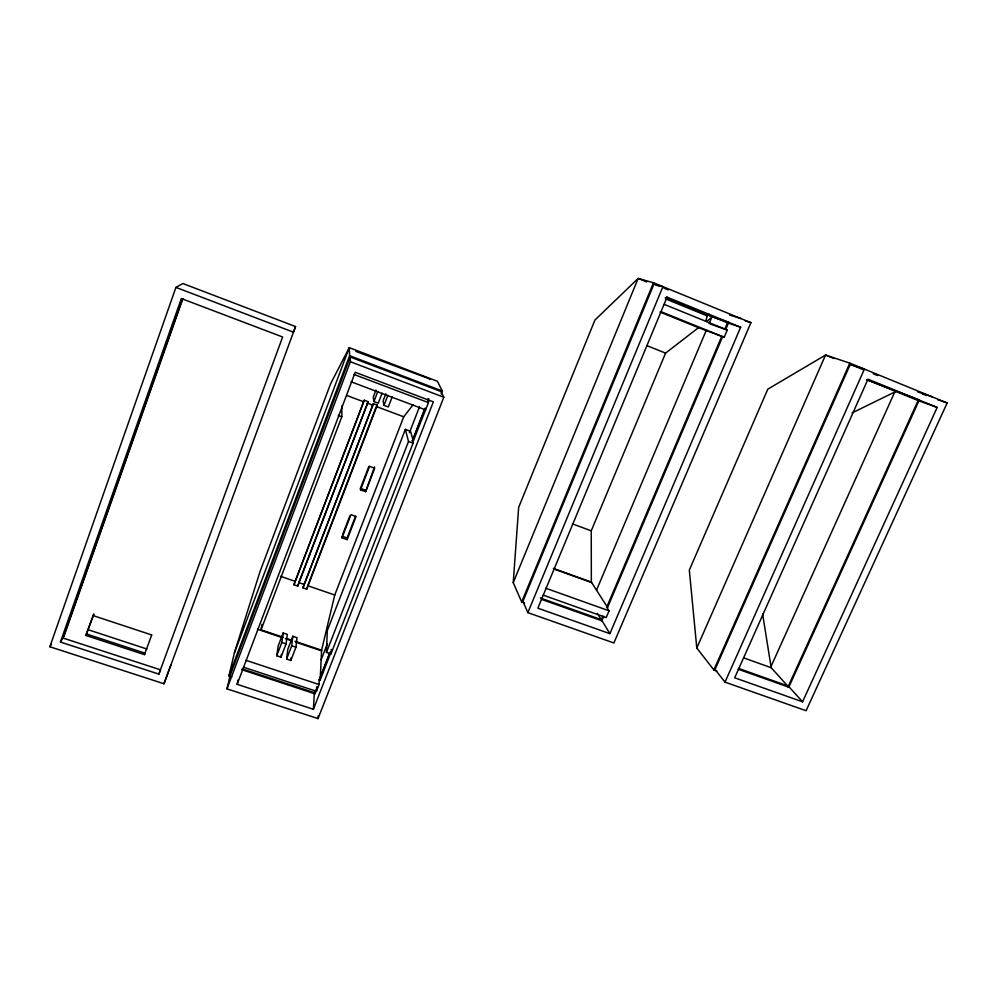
<?xml version="1.0" encoding="UTF-8"?>
<svg xmlns="http://www.w3.org/2000/svg" width="997" height="997" viewBox="0 0 997 997"><rect width="100%" height="100%" fill="white"/><g stroke="black" fill="none" stroke-linecap="round" stroke-linejoin="round"><path stroke-width="1.5" d="M342.021 537.844L342.033 536.174L347.118 537.969L347.13 539.651L342.021 537.844L350.944 514.676L356.066 516.508L347.13 539.651M262.012 624.371L260.878 630.341L341.821 416.696L341.896 405.754M424.448 409.742L412.397 440.686L413.306 441.023L410.565 431.365L405.343 429.408L327.265 630.665L326.455 652.412L330.967 653.92L331.041 651.166M329.957 652.362L319.277 679.804L320.162 680.091L321.595 650.218L334.755 595.022L403.735 416.796L413.144 404.707M318.043 718.588L443.815 397.23L441.01 391.547L350.184 356.988L230.145 675.393L226.98 688.852L318.043 718.588L318.18 715.771M243.393 667.167L316.398 691.282L319.04 684.528L319.277 679.804M316.398 691.282L316.647 686.833M241.76 669.685L314.927 693.825L315.089 690.896M238.084 679.954L237.149 684.316L313.394 709.291L314.367 692.703M524.584 602.986L521.68 601.951L513.243 582.647L518.664 507.361L594.947 320.025L638.167 278.412L653.471 282.774L750.928 322.654L613.89 642.978L527.849 612.644L522.902 601.415L653.97 284.058L662.918 286.638L527.849 612.644M295.959 647.19L296.956 637.656L292.819 636.26L287.821 649.271L286.625 659.054L290.85 660.463L295.959 647.19L291.722 645.769L292.819 636.26M290.85 660.463L291.174 657.659M286.077 643.875L287.286 634.391L283.136 632.995L278.163 646.031L276.755 655.752L280.992 657.173L286.077 643.875L281.839 642.454L283.136 632.995M280.992 657.173L281.366 654.381M231.827 676.901L228.911 675.941L234.407 652.848L260.005 571.63L330.605 383.733L349.286 347.641L437.409 381.29L442.282 390.986L441.148 393.877M306.777 589.177L377.277 405.106L373.364 403.648L302.926 587.856L306.777 589.177L307.4 586.847M297.791 586.074L368.155 401.691L364.241 400.221L293.928 584.753L297.791 586.074L298.427 583.756M705.764 321.046L707.197 315.875L709.303 314.229M295.536 326.555L163.994 683.768L49.85 646.754L175.921 287.398L182.887 283.534L295.536 326.555L293.492 332.188L175.921 287.398M60.406 642.056L181.342 298.539L282.625 336.986L158.872 674.109L60.406 642.056L62.961 638.018L182.351 299.025M63.845 636.622L182.887 298.676M85.879 635.438L93.755 614.189L85.879 635.438L144.453 654.63L145.088 653.185L86.702 634.042M144.453 654.63L151.718 634.939M163.994 683.768L171.01 664.65M234.407 652.848L349.286 347.641L349.586 355.705L228.911 675.941M226.98 688.852L350.371 361.737L350.184 356.988M237.149 684.316L355.219 372.292L433.359 401.866L313.394 709.291M293.928 584.753L364.241 400.221M368.155 401.691L298.751 582.597L303.873 584.367M375.944 390.076L373.277 397.043L373.937 401.567L378.262 403.187L382.088 393.217M276.755 655.752L281.839 642.454M373.937 401.567L377.751 391.584M302.926 587.856L373.364 403.648M375.757 407.972L307.712 585.688L334.755 595.022M385.814 393.79L383.135 400.757L384.019 405.343L388.332 406.963L392.157 397.018M158.872 674.109L160.505 669.834L62.961 638.018M286.625 659.054L291.722 645.769M384.019 405.343L387.845 395.398M342.582 534.728L349.797 515.985M360.528 489.801L369.563 466.334L374.698 468.216L365.65 491.658L360.528 489.801L360.44 488.356L368.902 466.372M347.118 537.969L355.443 516.371M365.65 491.658L374.548 466.858M321.134 659.864L327.315 643.95M409.418 432.71L419.538 406.664M326.455 652.412L408.521 441.459L405.343 429.408M314.03 693.538L315.276 690.36M319.252 680.128L329.945 652.674M412.446 440.861L424.51 409.892M413.306 441.023L428.423 402.601L427.875 401.255L428.86 398.713M314.927 693.825L317.532 687.132M320.162 680.091L331.976 649.782L331.079 649.483M330.967 653.92L413.094 443.167L412.397 440.686M513.243 582.647L638.167 278.412L646.791 281.939M521.68 601.951L653.471 282.774M667.043 297.206L537.857 608.182L609.877 633.656L740.634 327.228L666.569 296.919M722.601 336.699L607.572 607.447L591.346 582.074L591.246 530.815L665.585 353.112L698.511 327.664L724.171 337.26L727.249 330.019L664.176 304.359M596.53 590.174L706.188 330.543M709.104 323.651L711.721 317.457M601.054 620.508L602.898 616.171M543.116 595.109L606.213 617.567L609.08 610.825L606.724 607.136L721.741 336.35M724.807 329.147L727.872 321.931M541.433 599.334L601.889 620.807L603.733 616.47M725.666 329.496L728.732 322.28L712.469 316.884L665.273 297.642M716.793 670.981L713.864 669.934L696.791 648.025L825.541 355.044L849.818 363.132L947.15 402.962L806.087 710.724L724.993 682.135L715.036 669.411L850.254 364.354L864.424 369.102L724.993 682.135M713.864 669.934L849.818 363.132M771.005 666.544L894.733 392.058M788.004 686.908L918.499 399.697M738.216 669.224L788.801 687.195L919.309 400.021L866.904 379.857M802.573 701.801L937.192 407.412L868.001 379.184L734.689 677.798L802.573 701.801L788.365 686.11M355.854 351.405L430.093 379.084L429.707 379.583M49.85 646.754L51.52 644.187M377.277 405.106L376.318 406.527L403.735 416.796M706.449 321.533L712.469 316.884M852.061 412.908L895.68 391.584M729.841 315.102L740.908 318.554M745.295 320.884L750.928 322.654M242.084 668.837L315.251 692.99M87.873 629.63L146.908 649.022M245.997 660.313L319.04 684.528M92.958 615.535L151.631 634.927M727.486 322.829L740.634 327.228M261.064 629.842L283.21 637.295M286.164 638.292L292.071 640.286M295.025 641.27L321.595 650.218M257.413 629.182L282.463 637.706M285.366 638.678L291.149 640.622M295.498 642.093L321.57 650.854M917.477 391.784L932.158 396.831M937.691 399.697L947.15 402.962M280.493 576.291L294.9 581.263M710.487 324.137L727.249 330.019M540.337 597.976L602.25 619.972M738.578 668.414L789.163 686.397M606.724 607.136L607.572 607.447M743.75 657.908L771.192 667.716L788.801 687.195M545.795 588.23L609.08 610.825M918.112 400.557L937.192 407.412M553.31 568.365L591.346 582.074M553.609 568.888L591.695 582.609M360.44 488.356L365.538 490.2M572.34 523.849L591.246 530.815M338.307 415.388L341.821 416.696M408.521 441.459L413.094 443.167M346.669 395.41L363.332 401.654M367.232 403.124L372.417 405.069M351.081 381.789L425.582 409.879L425.058 408.483M427.875 401.255L428.785 401.592L427.713 398.999M353.873 374.411L428.423 402.601M424.996 408.334L425.906 408.67M349.586 355.705L442.282 390.986M350.371 361.737L443.815 397.23M646.854 345.635L665.585 353.112M661.123 311.712L724.171 337.26M659.964 312.049L698.511 327.664M666.195 297.841L728.346 323.19M866.68 379.595L918.922 400.894M665.41 298.838L707.197 315.875M653.97 284.058L659.678 286.401M663.965 288.145L668.252 289.903M850.254 364.354L863.228 369.663M873.31 373.788L877.634 375.557M922.3 393.827L926.624 395.597M834.128 358.559L825.541 355.044L767.802 389.179L689.313 570.097L696.791 648.025M601.403 619.673L609.877 633.656M597.39 613.379L601.889 620.807M762.58 613.766L771.192 667.716"/></g></svg>
